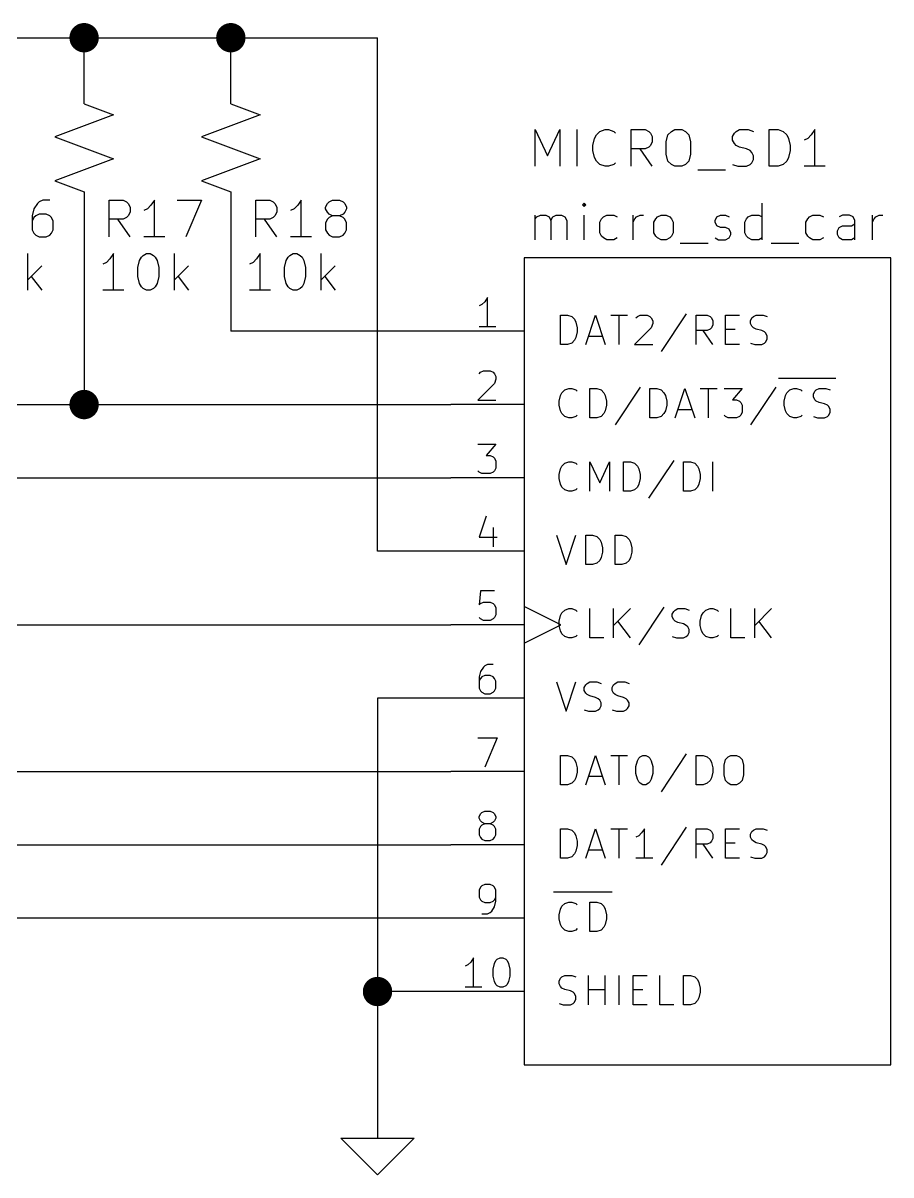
# Model space of a CAD drawing. Extents: x 0.4 to 16.1, y -11.3 to -0.4.
# Drawn here: x 9.667 to 10.85, y -5.8 to -4.23 of the extents above; entities that cross this region are included whole.
import ezdxf

# ---------------------------------------------------------------- set-up
doc = ezdxf.new("R2010")
doc.units = 0
doc.header["$MEASUREMENT"] = 0
for name, color, linetype in [('CYAN2', 4, 'CONTINUOUS'), ('GREEN2', 3, 'CONTINUOUS'), ('LYELLOW', 51, 'CONTINUOUS'), ('RED2', 1, 'CONTINUOUS')]:
    doc.layers.add(name, color=color, linetype=linetype)

msp = doc.modelspace()

# ---------------------------------------------------------------- linework, layer by layer
at = {"layer": 'CYAN2', "linetype": 'CONTINUOUS'}
for p, q in [((10.365, -4.4253), (10.365, -4.3753)), ((10.365, -4.3753), (10.3817, -4.41102)), ((10.3817, -4.41102), (10.3984, -4.3753)), ((10.3984, -4.3753), (10.3984, -4.4253)), ((10.4222, -4.4253), (10.4222, -4.3753)), ((10.4484, -4.38244), (10.4531, -4.37769)), ((10.4531, -4.37769), (10.4603, -4.3753)), ((10.4603, -4.3753), (10.465, -4.3753)), ((10.465, -4.3753), (10.4722, -4.37769)), ((10.4722, -4.37769), (10.4746, -4.38006)), ((10.496, -4.4253), (10.496, -4.3753)), ((10.496, -4.3753), (10.515, -4.3753)), ((10.515, -4.3753), (10.5198, -4.37769)), ((10.5198, -4.37769), (10.5222, -4.38006)), ((10.5222, -4.38006), (10.5246, -4.38483)), ((10.546, -4.38244), (10.5507, -4.37769)), ((10.5507, -4.37769), (10.5555, -4.3753)), ((10.5555, -4.3753), (10.565, -4.3753)), ((10.565, -4.3753), (10.5698, -4.37769)), ((10.5698, -4.37769), (10.5746, -4.38244)), ((10.6341, -4.38483), (10.6365, -4.38006)), ((10.6365, -4.38006), (10.6388, -4.37769)), ((10.6388, -4.37769), (10.6436, -4.3753)), ((10.6436, -4.3753), (10.6555, -4.3753)), ((10.6555, -4.3753), (10.6626, -4.37769)), ((10.6841, -4.4253), (10.6841, -4.3753)), ((10.6841, -4.3753), (10.696, -4.3753)), ((10.696, -4.3753), (10.7031, -4.37769)), ((10.7031, -4.37769), (10.7079, -4.38244)), ((10.746, -4.3753), (10.7412, -4.38244)), ((10.746, -4.4253), (10.746, -4.3753)), ((10.4436, -4.39673), (10.446, -4.38721)), ((10.446, -4.38721), (10.4484, -4.38244)), ((10.5246, -4.39197), (10.5222, -4.39673)), ((10.5246, -4.38483), (10.5246, -4.39197)), ((10.5436, -4.39197), (10.546, -4.38244)), ((10.5436, -4.40863), (10.5436, -4.39197)), ((10.5746, -4.38244), (10.5769, -4.39197)), ((10.5769, -4.39197), (10.5769, -4.40863)), ((10.6341, -4.38959), (10.6341, -4.38483)), ((10.6365, -4.39435), (10.6341, -4.38959)), ((10.6388, -4.39673), (10.6365, -4.39435)), ((10.7079, -4.38244), (10.7103, -4.38721)), ((10.7103, -4.38721), (10.7126, -4.39673)), ((10.7365, -4.38721), (10.7317, -4.38959)), ((10.7412, -4.38244), (10.7365, -4.38721)), ((10.4436, -4.40387), (10.4436, -4.39673)), ((10.446, -4.4134), (10.4436, -4.40387)), ((10.515, -4.40149), (10.496, -4.40149)), ((10.5246, -4.4253), (10.5079, -4.40149)), ((10.5198, -4.39911), (10.515, -4.40149)), ((10.5222, -4.39673), (10.5198, -4.39911)), ((10.546, -4.41816), (10.5436, -4.40863)), ((10.5769, -4.40863), (10.5746, -4.41816)), ((10.6436, -4.39911), (10.6388, -4.39673)), ((10.6531, -4.40149), (10.6436, -4.39911)), ((10.6579, -4.40387), (10.6531, -4.40149)), ((10.6603, -4.40626), (10.6579, -4.40387)), ((10.6626, -4.41102), (10.6603, -4.40626)), ((10.6626, -4.41578), (10.6626, -4.41102)), ((10.7126, -4.40387), (10.7103, -4.4134)), ((10.7126, -4.39673), (10.7126, -4.40387)), ((10.4484, -4.41816), (10.446, -4.4134)), ((10.4531, -4.42292), (10.4484, -4.41816)), ((10.4603, -4.4253), (10.4531, -4.42292)), ((10.465, -4.4253), (10.4603, -4.4253)), ((10.4722, -4.42292), (10.465, -4.4253)), ((10.4746, -4.42054), (10.4722, -4.42292)), ((10.5507, -4.42292), (10.546, -4.41816)), ((10.5555, -4.4253), (10.5507, -4.42292)), ((10.565, -4.4253), (10.5555, -4.4253)), ((10.5698, -4.42292), (10.565, -4.4253)), ((10.5746, -4.41816), (10.5698, -4.42292)), ((10.6341, -4.42292), (10.6412, -4.4253)), ((10.6412, -4.4253), (10.6531, -4.4253)), ((10.6531, -4.4253), (10.6579, -4.42292)), ((10.6579, -4.42292), (10.6603, -4.42054)), ((10.6603, -4.42054), (10.6626, -4.41578)), ((10.696, -4.4253), (10.6841, -4.4253)), ((10.7031, -4.42292), (10.696, -4.4253)), ((10.7079, -4.41816), (10.7031, -4.42292)), ((10.7103, -4.4134), (10.7079, -4.41816)), ((10.7603, -4.4253), (10.7317, -4.4253)), ((10.5865, -4.43006), (10.6246, -4.43006)), ((9.68879, -4.47369), (9.68641, -4.47606)), ((9.69355, -4.4713), (9.68879, -4.47369)), ((9.70307, -4.4713), (9.69355, -4.4713)), ((9.78403, -4.5213), (9.78403, -4.4713)), ((9.78403, -4.4713), (9.80307, -4.4713)), ((9.80307, -4.4713), (9.80784, -4.47369)), ((9.80784, -4.47369), (9.81022, -4.47606)), ((9.84593, -4.4713), (9.84117, -4.47844)), ((9.84593, -4.5213), (9.84593, -4.4713)), ((9.87689, -4.4713), (9.91022, -4.4713)), ((9.91022, -4.4713), (9.88879, -4.5213)), ((9.98403, -4.5213), (9.98403, -4.4713)), ((9.98403, -4.4713), (10.0031, -4.4713)), ((10.0031, -4.4713), (10.0078, -4.47369)), ((10.0078, -4.47369), (10.0102, -4.47606)), ((10.0459, -4.4713), (10.0412, -4.47844)), ((10.0459, -4.5213), (10.0459, -4.4713)), ((10.0816, -4.47606), (10.084, -4.47369)), ((10.084, -4.47369), (10.0888, -4.4713)), ((10.0888, -4.4713), (10.0983, -4.4713)), ((10.0983, -4.4713), (10.1031, -4.47369)), ((10.1031, -4.47369), (10.1055, -4.47606)), ((9.68165, -4.48321), (9.67927, -4.49273)), ((9.68641, -4.47606), (9.68165, -4.48321)), ((9.81022, -4.47606), (9.8126, -4.48083)), ((9.8126, -4.48797), (9.81022, -4.49273)), ((9.8126, -4.48083), (9.8126, -4.48797)), ((9.83641, -4.48321), (9.83165, -4.48559)), ((9.84117, -4.47844), (9.83641, -4.48321)), ((10.0102, -4.47606), (10.0126, -4.48083)), ((10.0126, -4.48797), (10.0102, -4.49273)), ((10.0126, -4.48083), (10.0126, -4.48797)), ((10.0364, -4.48321), (10.0316, -4.48559)), ((10.0412, -4.47844), (10.0364, -4.48321)), ((10.0793, -4.48083), (10.0816, -4.47606)), ((10.0793, -4.48321), (10.0793, -4.48083)), ((10.0816, -4.48797), (10.0793, -4.48321)), ((10.084, -4.49035), (10.0816, -4.48797)), ((10.1055, -4.48797), (10.1031, -4.49035)), ((10.1055, -4.47606), (10.1078, -4.48083)), ((10.1078, -4.48321), (10.1055, -4.48797)), ((10.1078, -4.48083), (10.1078, -4.48321)), ((10.4317, -4.4753), (10.4293, -4.47769)), ((10.4293, -4.47769), (10.4317, -4.48006)), ((10.4341, -4.47769), (10.4317, -4.4753)), ((10.4317, -4.4753), (10.4317, -4.48006)), ((10.4317, -4.48006), (10.4341, -4.47769)), ((10.6746, -4.5253), (10.6746, -4.4753)), ((9.67927, -4.49273), (9.67927, -4.51178)), ((9.68165, -4.49511), (9.67927, -4.49987)), ((9.68403, -4.49273), (9.68165, -4.49511)), ((9.68879, -4.49035), (9.68403, -4.49273)), ((9.69831, -4.49035), (9.68879, -4.49035)), ((9.70307, -4.49273), (9.69831, -4.49035)), ((9.70546, -4.49511), (9.70307, -4.49273)), ((9.70784, -4.49987), (9.70546, -4.49511)), ((9.70784, -4.51178), (9.70784, -4.49987)), ((9.80307, -4.49749), (9.78403, -4.49749)), ((9.8126, -4.5213), (9.79593, -4.49749)), ((9.80784, -4.49511), (9.80307, -4.49749)), ((9.81022, -4.49273), (9.80784, -4.49511)), ((10.0031, -4.49749), (9.98403, -4.49749)), ((10.0126, -4.5213), (9.99593, -4.49749)), ((10.0078, -4.49511), (10.0031, -4.49749)), ((10.0102, -4.49273), (10.0078, -4.49511)), ((10.0816, -4.49749), (10.0793, -4.50226)), ((10.0793, -4.50226), (10.0793, -4.51178)), ((10.084, -4.49511), (10.0816, -4.49749)), ((10.0888, -4.49273), (10.084, -4.49035)), ((10.0888, -4.49273), (10.084, -4.49511)), ((10.0983, -4.49273), (10.0888, -4.49273)), ((10.1031, -4.49035), (10.0983, -4.49273)), ((10.1031, -4.49511), (10.0983, -4.49273)), ((10.1055, -4.49749), (10.1031, -4.49511)), ((10.1078, -4.50226), (10.1055, -4.49749)), ((10.1078, -4.51178), (10.1078, -4.50226)), ((10.365, -4.5253), (10.365, -4.49197)), ((10.365, -4.49673), (10.3674, -4.49435)), ((10.3674, -4.49435), (10.3722, -4.49197)), ((10.3722, -4.49197), (10.3793, -4.49197)), ((10.3793, -4.49197), (10.3841, -4.49435)), ((10.3841, -4.49435), (10.3865, -4.49911)), ((10.3865, -4.49911), (10.3888, -4.49435)), ((10.3865, -4.49911), (10.3865, -4.5253)), ((10.3888, -4.49435), (10.3936, -4.49197)), ((10.3936, -4.49197), (10.4007, -4.49197)), ((10.4007, -4.49197), (10.4055, -4.49435)), ((10.4055, -4.49435), (10.4079, -4.49911)), ((10.4079, -4.49911), (10.4079, -4.5253)), ((10.4317, -4.5253), (10.4317, -4.49197)), ((10.4531, -4.50149), (10.4555, -4.49673)), ((10.4531, -4.51578), (10.4531, -4.50149)), ((10.4555, -4.49673), (10.4579, -4.49435)), ((10.4579, -4.49435), (10.4626, -4.49197)), ((10.4626, -4.49197), (10.4722, -4.49197)), ((10.4722, -4.49197), (10.4769, -4.49435)), ((10.4984, -4.5253), (10.4984, -4.49197)), ((10.4984, -4.50149), (10.5007, -4.49673)), ((10.5007, -4.49673), (10.5031, -4.49435)), ((10.5031, -4.49435), (10.5079, -4.49197)), ((10.5079, -4.49197), (10.5126, -4.49197)), ((10.5269, -4.50149), (10.5293, -4.49673)), ((10.5269, -4.51578), (10.5269, -4.50149)), ((10.5293, -4.49673), (10.5317, -4.49435)), ((10.5317, -4.49435), (10.5365, -4.49197)), ((10.5365, -4.49197), (10.5436, -4.49197)), ((10.5436, -4.49197), (10.5484, -4.49435)), ((10.5484, -4.49435), (10.5507, -4.49673)), ((10.5507, -4.49673), (10.5531, -4.50149)), ((10.5531, -4.50149), (10.5531, -4.51578)), ((10.6103, -4.49911), (10.6126, -4.49435)), ((10.6103, -4.50149), (10.6103, -4.49911)), ((10.6126, -4.50626), (10.6103, -4.50149)), ((10.6126, -4.49435), (10.6174, -4.49197)), ((10.6174, -4.49197), (10.6246, -4.49197)), ((10.6246, -4.49197), (10.6293, -4.49435)), ((10.6507, -4.50149), (10.6531, -4.49673)), ((10.6507, -4.51578), (10.6507, -4.50149)), ((10.6531, -4.49673), (10.6555, -4.49435)), ((10.6555, -4.49435), (10.6603, -4.49197)), ((10.6603, -4.49197), (10.6698, -4.49197)), ((10.6698, -4.49197), (10.6746, -4.49435)), ((10.7341, -4.50149), (10.7365, -4.49673)), ((10.7341, -4.51578), (10.7341, -4.50149)), ((10.7365, -4.49673), (10.7388, -4.49435)), ((10.7388, -4.49435), (10.7436, -4.49197)), ((10.7436, -4.49197), (10.7531, -4.49197)), ((10.7531, -4.49197), (10.7579, -4.49435)), ((10.7841, -4.49197), (10.7793, -4.49435)), ((10.7936, -4.49197), (10.7841, -4.49197)), ((10.7984, -4.49435), (10.7936, -4.49197)), ((10.796, -4.50626), (10.8007, -4.50387)), ((10.8007, -4.49911), (10.7984, -4.49435)), ((10.8007, -4.5253), (10.8007, -4.49911)), ((10.8246, -4.5253), (10.8246, -4.49197)), ((10.8246, -4.50149), (10.8269, -4.49673)), ((10.8269, -4.49673), (10.8293, -4.49435)), ((10.8293, -4.49435), (10.8341, -4.49197)), ((10.8341, -4.49197), (10.8388, -4.49197)), ((9.67927, -4.51178), (9.68165, -4.51654)), ((9.68165, -4.51654), (9.68403, -4.51892)), ((9.68403, -4.51892), (9.68879, -4.5213)), ((9.68879, -4.5213), (9.69831, -4.5213)), ((9.69831, -4.5213), (9.70307, -4.51892)), ((9.70307, -4.51892), (9.70546, -4.51654)), ((9.70546, -4.51654), (9.70784, -4.51178)), ((9.86022, -4.5213), (9.83165, -4.5213)), ((10.0602, -4.5213), (10.0316, -4.5213)), ((10.0793, -4.51178), (10.0816, -4.51654)), ((10.0816, -4.51654), (10.084, -4.51892)), ((10.084, -4.51892), (10.0888, -4.5213)), ((10.0888, -4.5213), (10.0983, -4.5213)), ((10.0983, -4.5213), (10.1031, -4.51892)), ((10.1031, -4.51892), (10.1055, -4.51654)), ((10.1055, -4.51654), (10.1078, -4.51178)), ((10.4555, -4.52054), (10.4531, -4.51578)), ((10.4579, -4.52292), (10.4555, -4.52054)), ((10.5293, -4.52054), (10.5269, -4.51578)), ((10.5317, -4.52292), (10.5293, -4.52054)), ((10.5507, -4.52054), (10.5484, -4.52292)), ((10.5531, -4.51578), (10.5507, -4.52054)), ((10.6174, -4.50863), (10.6126, -4.50626)), ((10.6246, -4.50863), (10.6174, -4.50863)), ((10.6293, -4.51102), (10.6246, -4.50863)), ((10.6317, -4.51578), (10.6293, -4.51102)), ((10.6293, -4.52292), (10.6317, -4.51816)), ((10.6317, -4.51816), (10.6317, -4.51578)), ((10.6531, -4.52054), (10.6507, -4.51578)), ((10.6555, -4.52292), (10.6531, -4.52054)), ((10.7365, -4.52054), (10.7341, -4.51578)), ((10.7388, -4.52292), (10.7365, -4.52054)), ((10.7769, -4.5134), (10.7793, -4.50863)), ((10.7769, -4.51816), (10.7769, -4.5134)), ((10.7793, -4.52292), (10.7769, -4.51816)), ((10.7793, -4.50863), (10.7841, -4.50626)), ((10.7841, -4.50626), (10.796, -4.50626)), ((10.4626, -4.5253), (10.4579, -4.52292)), ((10.4722, -4.5253), (10.4626, -4.5253)), ((10.4769, -4.52292), (10.4722, -4.5253)), ((10.5365, -4.5253), (10.5317, -4.52292)), ((10.5436, -4.5253), (10.5365, -4.5253)), ((10.5484, -4.52292), (10.5436, -4.5253)), ((10.5626, -4.53006), (10.6007, -4.53006)), ((10.6103, -4.52292), (10.615, -4.5253)), ((10.615, -4.5253), (10.6246, -4.5253)), ((10.6246, -4.5253), (10.6293, -4.52292)), ((10.6603, -4.5253), (10.6555, -4.52292)), ((10.6698, -4.5253), (10.6603, -4.5253)), ((10.6746, -4.52292), (10.6698, -4.5253)), ((10.6865, -4.53006), (10.7246, -4.53006)), ((10.7436, -4.5253), (10.7388, -4.52292)), ((10.7531, -4.5253), (10.7436, -4.5253)), ((10.7579, -4.52292), (10.7531, -4.5253)), ((10.7841, -4.5253), (10.7793, -4.52292)), ((10.796, -4.5253), (10.7841, -4.5253)), ((10.8007, -4.52292), (10.796, -4.5253)), ((9.67326, -4.5943), (9.67326, -4.5443)), ((9.78517, -4.55144), (9.78041, -4.55621)), ((9.78993, -4.5443), (9.78517, -4.55144)), ((9.78993, -4.5943), (9.78993, -4.5443)), ((9.82565, -4.55383), (9.82803, -4.54906)), ((9.82803, -4.54906), (9.83041, -4.54669)), ((9.83041, -4.54669), (9.83517, -4.5443)), ((9.83517, -4.5443), (9.83993, -4.5443)), ((9.83993, -4.5443), (9.84469, -4.54669)), ((9.84469, -4.54669), (9.84707, -4.54906)), ((9.84707, -4.54906), (9.84945, -4.55383)), ((9.87326, -4.5943), (9.87326, -4.5443)), ((9.98517, -4.55144), (9.98041, -4.55621)), ((9.98993, -4.5443), (9.98517, -4.55144)), ((9.98993, -4.5943), (9.98993, -4.5443)), ((10.0256, -4.55383), (10.028, -4.54906)), ((10.028, -4.54906), (10.0304, -4.54669)), ((10.0304, -4.54669), (10.0352, -4.5443)), ((10.0352, -4.5443), (10.0399, -4.5443)), ((10.0399, -4.5443), (10.0447, -4.54669)), ((10.0447, -4.54669), (10.0471, -4.54906)), ((10.0471, -4.54906), (10.0495, -4.55383)), ((10.0733, -4.5943), (10.0733, -4.5443)), ((9.69231, -4.56097), (9.67326, -4.58002)), ((9.78041, -4.55621), (9.77565, -4.55859)), ((9.82326, -4.56335), (9.82565, -4.55383)), ((9.82326, -4.57526), (9.82326, -4.56335)), ((9.84945, -4.55383), (9.85183, -4.56335)), ((9.85183, -4.56335), (9.85183, -4.57526)), ((9.89231, -4.56097), (9.87326, -4.58002)), ((9.98041, -4.55621), (9.97565, -4.55859)), ((10.0233, -4.56335), (10.0256, -4.55383)), ((10.0233, -4.57526), (10.0233, -4.56335)), ((10.0495, -4.55383), (10.0518, -4.56335)), ((10.0518, -4.56335), (10.0518, -4.57526)), ((10.0923, -4.56097), (10.0733, -4.58002)), ((9.67803, -4.57526), (9.69231, -4.5943)), ((9.82565, -4.58478), (9.82326, -4.57526)), ((9.85183, -4.57526), (9.84945, -4.58478)), ((9.87803, -4.57526), (9.89231, -4.5943)), ((10.0256, -4.58478), (10.0233, -4.57526)), ((10.0518, -4.57526), (10.0495, -4.58478)), ((10.078, -4.57526), (10.0923, -4.5943)), ((9.80422, -4.5943), (9.77565, -4.5943)), ((9.82803, -4.58954), (9.82565, -4.58478)), ((9.83041, -4.59192), (9.82803, -4.58954)), ((9.83517, -4.5943), (9.83041, -4.59192)), ((9.83993, -4.5943), (9.83517, -4.5943)), ((9.84469, -4.59192), (9.83993, -4.5943)), ((9.84707, -4.58954), (9.84469, -4.59192)), ((9.84945, -4.58478), (9.84707, -4.58954)), ((10.0042, -4.5943), (9.97565, -4.5943)), ((10.028, -4.58954), (10.0256, -4.58478)), ((10.0304, -4.59192), (10.028, -4.58954)), ((10.0352, -4.5943), (10.0304, -4.59192)), ((10.0399, -4.5943), (10.0352, -4.5943)), ((10.0447, -4.59192), (10.0399, -4.5943)), ((10.0471, -4.58954), (10.0447, -4.59192)), ((10.0495, -4.58478), (10.0471, -4.58954)), ((10.3995, -4.66809), (10.3995, -4.62809)), ((10.3995, -4.62809), (10.409, -4.62809)), ((10.409, -4.62809), (10.4148, -4.63)), ((10.4148, -4.63), (10.4186, -4.63381)), ((10.4338, -4.66809), (10.4471, -4.62809)), ((10.4471, -4.62809), (10.4605, -4.66809)), ((10.4681, -4.62809), (10.491, -4.62809)), ((10.4795, -4.66809), (10.4795, -4.62809)), ((10.5024, -4.6319), (10.5043, -4.63)), ((10.5043, -4.63), (10.5081, -4.62809)), ((10.5081, -4.62809), (10.5176, -4.62809)), ((10.5176, -4.62809), (10.5214, -4.63)), ((10.5214, -4.63), (10.5233, -4.6319)), ((10.571, -4.62619), (10.5367, -4.67762)), ((10.5843, -4.66809), (10.5843, -4.62809)), ((10.5843, -4.62809), (10.5995, -4.62809)), ((10.5995, -4.62809), (10.6033, -4.63)), ((10.6033, -4.63), (10.6052, -4.6319)), ((10.6243, -4.66809), (10.6243, -4.62809)), ((10.6243, -4.62809), (10.6433, -4.62809)), ((10.6605, -4.6319), (10.6624, -4.63)), ((10.6624, -4.63), (10.6662, -4.62809)), ((10.6662, -4.62809), (10.6757, -4.62809)), ((10.6757, -4.62809), (10.6814, -4.63)), ((10.4186, -4.63381), (10.4205, -4.63762)), ((10.4205, -4.63762), (10.4224, -4.64524)), ((10.4224, -4.64524), (10.4224, -4.65095)), ((10.5233, -4.64524), (10.5005, -4.66809)), ((10.5233, -4.6319), (10.5252, -4.63571)), ((10.5252, -4.63952), (10.5233, -4.64524)), ((10.5252, -4.63571), (10.5252, -4.63952)), ((10.6033, -4.64714), (10.5995, -4.64905)), ((10.6052, -4.64524), (10.6033, -4.64714)), ((10.6052, -4.6319), (10.6071, -4.63571)), ((10.6071, -4.64143), (10.6052, -4.64524)), ((10.6071, -4.63571), (10.6071, -4.64143)), ((10.6243, -4.64714), (10.6376, -4.64714)), ((10.6586, -4.63571), (10.6605, -4.6319)), ((10.6586, -4.63952), (10.6586, -4.63571)), ((10.6605, -4.64333), (10.6586, -4.63952)), ((10.6624, -4.64524), (10.6605, -4.64333)), ((10.6662, -4.64714), (10.6624, -4.64524)), ((10.6738, -4.64905), (10.6662, -4.64714)), ((10.4186, -4.66238), (10.4148, -4.66619)), ((10.4205, -4.65857), (10.4186, -4.66238)), ((10.4224, -4.65095), (10.4205, -4.65857)), ((10.4376, -4.65667), (10.4567, -4.65667)), ((10.5995, -4.64905), (10.5843, -4.64905)), ((10.6071, -4.66809), (10.5938, -4.64905)), ((10.6776, -4.65095), (10.6738, -4.64905)), ((10.6795, -4.65285), (10.6776, -4.65095)), ((10.6814, -4.65667), (10.6795, -4.65285)), ((10.6795, -4.66428), (10.6814, -4.66047)), ((10.6814, -4.66047), (10.6814, -4.65667)), ((10.409, -4.66809), (10.3995, -4.66809)), ((10.4148, -4.66619), (10.409, -4.66809)), ((10.5005, -4.66809), (10.5252, -4.66809)), ((10.6433, -4.66809), (10.6243, -4.66809)), ((10.6586, -4.66619), (10.6643, -4.66809)), ((10.6643, -4.66809), (10.6738, -4.66809)), ((10.6738, -4.66809), (10.6776, -4.66619)), ((10.6776, -4.66619), (10.6795, -4.66428)), ((10.6967, -4.714), (10.7367, -4.714)), ((10.7367, -4.714), (10.7748, -4.714)), ((10.3976, -4.74524), (10.3995, -4.73762)), ((10.3995, -4.73762), (10.4014, -4.73381)), ((10.4014, -4.73381), (10.4052, -4.73)), ((10.4052, -4.73), (10.411, -4.72809)), ((10.411, -4.72809), (10.4148, -4.72809)), ((10.4148, -4.72809), (10.4205, -4.73)), ((10.4205, -4.73), (10.4224, -4.7319)), ((10.4395, -4.76809), (10.4395, -4.72809)), ((10.4395, -4.72809), (10.449, -4.72809)), ((10.449, -4.72809), (10.4548, -4.73)), ((10.4548, -4.73), (10.4586, -4.73381)), ((10.4586, -4.73381), (10.4605, -4.73762)), ((10.4605, -4.73762), (10.4624, -4.74524)), ((10.5081, -4.72619), (10.4738, -4.77762)), ((10.5214, -4.76809), (10.5214, -4.72809)), ((10.5214, -4.72809), (10.531, -4.72809)), ((10.531, -4.72809), (10.5367, -4.73)), ((10.5367, -4.73), (10.5405, -4.73381)), ((10.5405, -4.73381), (10.5424, -4.73762)), ((10.5424, -4.73762), (10.5443, -4.74524)), ((10.5557, -4.76809), (10.569, -4.72809)), ((10.569, -4.72809), (10.5824, -4.76809)), ((10.59, -4.72809), (10.6129, -4.72809)), ((10.6014, -4.76809), (10.6014, -4.72809)), ((10.6224, -4.72809), (10.6471, -4.72809)), ((10.6471, -4.72809), (10.6338, -4.74333)), ((10.6929, -4.72619), (10.6586, -4.77762)), ((10.7043, -4.74524), (10.7062, -4.73762)), ((10.7062, -4.73762), (10.7081, -4.73381)), ((10.7081, -4.73381), (10.7119, -4.73)), ((10.7119, -4.73), (10.7176, -4.72809)), ((10.7176, -4.72809), (10.7214, -4.72809)), ((10.7214, -4.72809), (10.7271, -4.73)), ((10.7271, -4.73), (10.729, -4.7319)), ((10.7443, -4.73571), (10.7462, -4.7319)), ((10.7443, -4.73952), (10.7443, -4.73571)), ((10.7462, -4.74333), (10.7443, -4.73952)), ((10.7462, -4.7319), (10.7481, -4.73)), ((10.7481, -4.73), (10.7519, -4.72809)), ((10.7519, -4.72809), (10.7614, -4.72809)), ((10.7614, -4.72809), (10.7671, -4.73)), ((10.3976, -4.75095), (10.3976, -4.74524)), ((10.3995, -4.75857), (10.3976, -4.75095)), ((10.4624, -4.75095), (10.4605, -4.75857)), ((10.4624, -4.74524), (10.4624, -4.75095)), ((10.5443, -4.75095), (10.5424, -4.75857)), ((10.5443, -4.74524), (10.5443, -4.75095)), ((10.5595, -4.75667), (10.5786, -4.75667)), ((10.6338, -4.74333), (10.6395, -4.74333)), ((10.6395, -4.74333), (10.6433, -4.74524)), ((10.6433, -4.74524), (10.6452, -4.74714)), ((10.6452, -4.74714), (10.6471, -4.75095)), ((10.6471, -4.75095), (10.6471, -4.76047)), ((10.7043, -4.75095), (10.7043, -4.74524)), ((10.7062, -4.75857), (10.7043, -4.75095)), ((10.7481, -4.74524), (10.7462, -4.74333)), ((10.7519, -4.74714), (10.7481, -4.74524)), ((10.7595, -4.74905), (10.7519, -4.74714)), ((10.7633, -4.75095), (10.7595, -4.74905)), ((10.7652, -4.75285), (10.7633, -4.75095)), ((10.7671, -4.75667), (10.7652, -4.75285)), ((10.7671, -4.76047), (10.7671, -4.75667)), ((10.4014, -4.76238), (10.3995, -4.75857)), ((10.4052, -4.76619), (10.4014, -4.76238)), ((10.411, -4.76809), (10.4052, -4.76619)), ((10.4148, -4.76809), (10.411, -4.76809)), ((10.4205, -4.76619), (10.4148, -4.76809)), ((10.4224, -4.76428), (10.4205, -4.76619)), ((10.449, -4.76809), (10.4395, -4.76809)), ((10.4548, -4.76619), (10.449, -4.76809)), ((10.4586, -4.76238), (10.4548, -4.76619)), ((10.4605, -4.75857), (10.4586, -4.76238)), ((10.531, -4.76809), (10.5214, -4.76809)), ((10.5367, -4.76619), (10.531, -4.76809)), ((10.5405, -4.76238), (10.5367, -4.76619)), ((10.5424, -4.75857), (10.5405, -4.76238)), ((10.6243, -4.76619), (10.6224, -4.76428)), ((10.6281, -4.76809), (10.6243, -4.76619)), ((10.6395, -4.76809), (10.6281, -4.76809)), ((10.6433, -4.76619), (10.6395, -4.76809)), ((10.6452, -4.76428), (10.6433, -4.76619)), ((10.6471, -4.76047), (10.6452, -4.76428)), ((10.7081, -4.76238), (10.7062, -4.75857)), ((10.7119, -4.76619), (10.7081, -4.76238)), ((10.7176, -4.76809), (10.7119, -4.76619)), ((10.7214, -4.76809), (10.7176, -4.76809)), ((10.7271, -4.76619), (10.7214, -4.76809)), ((10.729, -4.76428), (10.7271, -4.76619)), ((10.7443, -4.76619), (10.75, -4.76809)), ((10.75, -4.76809), (10.7595, -4.76809)), ((10.7595, -4.76809), (10.7633, -4.76619)), ((10.7633, -4.76619), (10.7652, -4.76428)), ((10.7652, -4.76428), (10.7671, -4.76047)), ((10.3995, -4.83762), (10.4014, -4.83381)), ((10.4014, -4.83381), (10.4052, -4.83)), ((10.4052, -4.83), (10.411, -4.82809)), ((10.411, -4.82809), (10.4148, -4.82809)), ((10.4148, -4.82809), (10.4205, -4.83)), ((10.4205, -4.83), (10.4224, -4.8319)), ((10.4395, -4.86809), (10.4395, -4.82809)), ((10.4395, -4.82809), (10.4529, -4.85667)), ((10.4529, -4.85667), (10.4662, -4.82809)), ((10.4662, -4.82809), (10.4662, -4.86809)), ((10.4852, -4.86809), (10.4852, -4.82809)), ((10.4852, -4.82809), (10.4948, -4.82809)), ((10.4948, -4.82809), (10.5005, -4.83)), ((10.5005, -4.83), (10.5043, -4.83381)), ((10.5043, -4.83381), (10.5062, -4.83762)), ((10.5538, -4.82619), (10.5195, -4.87762)), ((10.5671, -4.86809), (10.5671, -4.82809)), ((10.5671, -4.82809), (10.5767, -4.82809)), ((10.5767, -4.82809), (10.5824, -4.83)), ((10.5824, -4.83), (10.5862, -4.83381)), ((10.5862, -4.83381), (10.5881, -4.83762)), ((10.6071, -4.86809), (10.6071, -4.82809)), ((10.3976, -4.84524), (10.3995, -4.83762)), ((10.3976, -4.85095), (10.3976, -4.84524)), ((10.3995, -4.85857), (10.3976, -4.85095)), ((10.5062, -4.83762), (10.5081, -4.84524)), ((10.5081, -4.85095), (10.5062, -4.85857)), ((10.5081, -4.84524), (10.5081, -4.85095)), ((10.5881, -4.83762), (10.59, -4.84524)), ((10.59, -4.85095), (10.5881, -4.85857)), ((10.59, -4.84524), (10.59, -4.85095)), ((10.4014, -4.86238), (10.3995, -4.85857)), ((10.4052, -4.86619), (10.4014, -4.86238)), ((10.411, -4.86809), (10.4052, -4.86619)), ((10.4205, -4.86619), (10.4148, -4.86809)), ((10.4224, -4.86428), (10.4205, -4.86619)), ((10.5005, -4.86619), (10.4948, -4.86809)), ((10.5043, -4.86238), (10.5005, -4.86619)), ((10.5062, -4.85857), (10.5043, -4.86238)), ((10.5824, -4.86619), (10.5767, -4.86809)), ((10.5862, -4.86238), (10.5824, -4.86619)), ((10.5881, -4.85857), (10.5862, -4.86238)), ((10.4148, -4.86809), (10.411, -4.86809)), ((10.4948, -4.86809), (10.4852, -4.86809)), ((10.5767, -4.86809), (10.5671, -4.86809)), ((10.3938, -4.92809), (10.4071, -4.96809)), ((10.4071, -4.96809), (10.4205, -4.92809)), ((10.4338, -4.96809), (10.4338, -4.92809)), ((10.4338, -4.92809), (10.4433, -4.92809)), ((10.4433, -4.92809), (10.449, -4.93)), ((10.4738, -4.96809), (10.4738, -4.92809)), ((10.4738, -4.92809), (10.4833, -4.92809)), ((10.4833, -4.92809), (10.489, -4.93)), ((10.449, -4.93), (10.4529, -4.93381)), ((10.4529, -4.93381), (10.4548, -4.93762)), ((10.4548, -4.93762), (10.4567, -4.94524)), ((10.4567, -4.94524), (10.4567, -4.95095)), ((10.489, -4.93), (10.4929, -4.93381)), ((10.4929, -4.93381), (10.4948, -4.93762)), ((10.4948, -4.93762), (10.4967, -4.94524)), ((10.4967, -4.94524), (10.4967, -4.95095)), ((10.4548, -4.95857), (10.4529, -4.96238)), ((10.4567, -4.95095), (10.4548, -4.95857)), ((10.4948, -4.95857), (10.4929, -4.96238)), ((10.4967, -4.95095), (10.4948, -4.95857)), ((10.4433, -4.96809), (10.4338, -4.96809)), ((10.449, -4.96619), (10.4433, -4.96809)), ((10.4529, -4.96238), (10.449, -4.96619)), ((10.4833, -4.96809), (10.4738, -4.96809)), ((10.489, -4.96619), (10.4833, -4.96809)), ((10.4929, -4.96238), (10.489, -4.96619)), ((10.3976, -5.04524), (10.3995, -5.03762)), ((10.3995, -5.03762), (10.4014, -5.03381)), ((10.4014, -5.03381), (10.4052, -5.03)), ((10.4052, -5.03), (10.411, -5.02809)), ((10.411, -5.02809), (10.4148, -5.02809)), ((10.4148, -5.02809), (10.4205, -5.03)), ((10.4205, -5.03), (10.4224, -5.0319)), ((10.4395, -5.06809), (10.4395, -5.02809)), ((10.4719, -5.06809), (10.4719, -5.02809)), ((10.4948, -5.02809), (10.4719, -5.05095)), ((10.5405, -5.02619), (10.5062, -5.07762)), ((10.5519, -5.03571), (10.5538, -5.0319)), ((10.5519, -5.03952), (10.5519, -5.03571)), ((10.5538, -5.04333), (10.5519, -5.03952)), ((10.5538, -5.0319), (10.5557, -5.03)), ((10.5557, -5.03), (10.5595, -5.02809)), ((10.5595, -5.02809), (10.569, -5.02809)), ((10.569, -5.02809), (10.5748, -5.03)), ((10.59, -5.04524), (10.5919, -5.03762)), ((10.5919, -5.03762), (10.5938, -5.03381)), ((10.5938, -5.03381), (10.5976, -5.03)), ((10.5976, -5.03), (10.6033, -5.02809)), ((10.6033, -5.02809), (10.6071, -5.02809)), ((10.6071, -5.02809), (10.6129, -5.03)), ((10.6129, -5.03), (10.6148, -5.0319)), ((10.6319, -5.06809), (10.6319, -5.02809)), ((10.6643, -5.06809), (10.6643, -5.02809)), ((10.6871, -5.02809), (10.6643, -5.05095)), ((10.3976, -5.05095), (10.3976, -5.04524)), ((10.3995, -5.05857), (10.3976, -5.05095)), ((10.4948, -5.06809), (10.4776, -5.04524)), ((10.5557, -5.04524), (10.5538, -5.04333)), ((10.5595, -5.04714), (10.5557, -5.04524)), ((10.5671, -5.04905), (10.5595, -5.04714)), ((10.571, -5.05095), (10.5671, -5.04905)), ((10.5729, -5.05285), (10.571, -5.05095)), ((10.5748, -5.05667), (10.5729, -5.05285)), ((10.59, -5.05095), (10.59, -5.04524)), ((10.5919, -5.05857), (10.59, -5.05095)), ((10.6871, -5.06809), (10.67, -5.04524)), ((10.4014, -5.06238), (10.3995, -5.05857)), ((10.4052, -5.06619), (10.4014, -5.06238)), ((10.411, -5.06809), (10.4052, -5.06619)), ((10.4148, -5.06809), (10.411, -5.06809)), ((10.4205, -5.06619), (10.4148, -5.06809)), ((10.4224, -5.06428), (10.4205, -5.06619)), ((10.4586, -5.06809), (10.4395, -5.06809)), ((10.5519, -5.06619), (10.5576, -5.06809)), ((10.5576, -5.06809), (10.5671, -5.06809)), ((10.5671, -5.06809), (10.571, -5.06619)), ((10.571, -5.06619), (10.5729, -5.06428)), ((10.5729, -5.06428), (10.5748, -5.06047)), ((10.5748, -5.06047), (10.5748, -5.05667)), ((10.5938, -5.06238), (10.5919, -5.05857)), ((10.5976, -5.06619), (10.5938, -5.06238)), ((10.6033, -5.06809), (10.5976, -5.06619)), ((10.6071, -5.06809), (10.6033, -5.06809)), ((10.6129, -5.06619), (10.6071, -5.06809)), ((10.6148, -5.06428), (10.6129, -5.06619)), ((10.651, -5.06809), (10.6319, -5.06809)), ((10.3938, -5.12809), (10.4071, -5.16809)), ((10.4071, -5.16809), (10.4205, -5.12809)), ((10.4319, -5.13571), (10.4338, -5.1319)), ((10.4338, -5.1319), (10.4357, -5.13)), ((10.4357, -5.13), (10.4395, -5.12809)), ((10.4395, -5.12809), (10.449, -5.12809)), ((10.449, -5.12809), (10.4548, -5.13)), ((10.47, -5.13571), (10.4719, -5.1319)), ((10.4719, -5.1319), (10.4738, -5.13)), ((10.4738, -5.13), (10.4776, -5.12809)), ((10.4776, -5.12809), (10.4871, -5.12809)), ((10.4871, -5.12809), (10.4929, -5.13)), ((10.4319, -5.13952), (10.4319, -5.13571)), ((10.4338, -5.14333), (10.4319, -5.13952)), ((10.4357, -5.14524), (10.4338, -5.14333)), ((10.4395, -5.14714), (10.4357, -5.14524)), ((10.4471, -5.14905), (10.4395, -5.14714)), ((10.451, -5.15095), (10.4471, -5.14905)), ((10.47, -5.13952), (10.47, -5.13571)), ((10.4719, -5.14333), (10.47, -5.13952)), ((10.4738, -5.14524), (10.4719, -5.14333)), ((10.4776, -5.14714), (10.4738, -5.14524)), ((10.4852, -5.14905), (10.4776, -5.14714)), ((10.489, -5.15095), (10.4852, -5.14905)), ((10.4529, -5.15285), (10.451, -5.15095)), ((10.451, -5.16619), (10.4529, -5.16428)), ((10.4548, -5.15667), (10.4529, -5.15285)), ((10.4529, -5.16428), (10.4548, -5.16047)), ((10.4548, -5.16047), (10.4548, -5.15667)), ((10.491, -5.15285), (10.489, -5.15095)), ((10.489, -5.16619), (10.491, -5.16428)), ((10.4929, -5.15667), (10.491, -5.15285)), ((10.491, -5.16428), (10.4929, -5.16047)), ((10.4929, -5.16047), (10.4929, -5.15667)), ((10.4319, -5.16619), (10.4376, -5.16809)), ((10.4376, -5.16809), (10.4471, -5.16809)), ((10.4471, -5.16809), (10.451, -5.16619)), ((10.47, -5.16619), (10.4757, -5.16809)), ((10.4757, -5.16809), (10.4852, -5.16809)), ((10.4852, -5.16809), (10.489, -5.16619)), ((10.3995, -5.26809), (10.3995, -5.22809)), ((10.3995, -5.22809), (10.409, -5.22809)), ((10.409, -5.22809), (10.4148, -5.23)), ((10.4338, -5.26809), (10.4471, -5.22809)), ((10.4471, -5.22809), (10.4605, -5.26809)), ((10.4681, -5.22809), (10.491, -5.22809)), ((10.4795, -5.26809), (10.4795, -5.22809)), ((10.5081, -5.23), (10.5119, -5.22809)), ((10.5119, -5.22809), (10.5157, -5.22809)), ((10.5157, -5.22809), (10.5195, -5.23)), ((10.571, -5.22619), (10.5367, -5.27762)), ((10.5843, -5.26809), (10.5843, -5.22809)), ((10.5843, -5.22809), (10.5938, -5.22809)), ((10.5938, -5.22809), (10.5995, -5.23)), ((10.6281, -5.23), (10.6319, -5.22809)), ((10.6319, -5.22809), (10.6395, -5.22809)), ((10.6395, -5.22809), (10.6433, -5.23)), ((10.4148, -5.23), (10.4186, -5.23381)), ((10.4186, -5.23381), (10.4205, -5.23762)), ((10.4205, -5.23762), (10.4224, -5.24524)), ((10.5024, -5.24333), (10.5043, -5.23571)), ((10.5024, -5.25285), (10.5024, -5.24333)), ((10.5043, -5.23571), (10.5062, -5.2319)), ((10.5062, -5.2319), (10.5081, -5.23)), ((10.5195, -5.23), (10.5214, -5.2319)), ((10.5214, -5.2319), (10.5233, -5.23571)), ((10.5233, -5.23571), (10.5252, -5.24333)), ((10.5252, -5.24333), (10.5252, -5.25285)), ((10.5995, -5.23), (10.6033, -5.23381)), ((10.6033, -5.23381), (10.6052, -5.23762)), ((10.6052, -5.23762), (10.6071, -5.24524)), ((10.6224, -5.24143), (10.6243, -5.23381)), ((10.6224, -5.25476), (10.6224, -5.24143)), ((10.6243, -5.23381), (10.6281, -5.23)), ((10.6433, -5.23), (10.6471, -5.23381)), ((10.6471, -5.23381), (10.649, -5.24143)), ((10.649, -5.24143), (10.649, -5.25476)), ((10.4205, -5.25857), (10.4186, -5.26238)), ((10.4224, -5.25095), (10.4205, -5.25857)), ((10.4224, -5.24524), (10.4224, -5.25095)), ((10.4376, -5.25667), (10.4567, -5.25667)), ((10.5043, -5.26047), (10.5024, -5.25285)), ((10.5252, -5.25285), (10.5233, -5.26047)), ((10.6052, -5.25857), (10.6033, -5.26238)), ((10.6071, -5.25095), (10.6052, -5.25857)), ((10.6071, -5.24524), (10.6071, -5.25095)), ((10.6243, -5.26238), (10.6224, -5.25476)), ((10.649, -5.25476), (10.6471, -5.26238)), ((10.409, -5.26809), (10.3995, -5.26809)), ((10.4148, -5.26619), (10.409, -5.26809)), ((10.4186, -5.26238), (10.4148, -5.26619)), ((10.5062, -5.26428), (10.5043, -5.26047)), ((10.5081, -5.26619), (10.5062, -5.26428)), ((10.5119, -5.26809), (10.5081, -5.26619)), ((10.5157, -5.26809), (10.5119, -5.26809)), ((10.5195, -5.26619), (10.5157, -5.26809)), ((10.5214, -5.26428), (10.5195, -5.26619)), ((10.5233, -5.26047), (10.5214, -5.26428)), ((10.5938, -5.26809), (10.5843, -5.26809)), ((10.5995, -5.26619), (10.5938, -5.26809)), ((10.6033, -5.26238), (10.5995, -5.26619)), ((10.6281, -5.26619), (10.6243, -5.26238)), ((10.6319, -5.26809), (10.6281, -5.26619)), ((10.6395, -5.26809), (10.6319, -5.26809)), ((10.6433, -5.26619), (10.6395, -5.26809)), ((10.6471, -5.26238), (10.6433, -5.26619)), ((10.3995, -5.36809), (10.3995, -5.32809)), ((10.3995, -5.32809), (10.409, -5.32809)), ((10.409, -5.32809), (10.4148, -5.33)), ((10.4148, -5.33), (10.4186, -5.33381)), ((10.4186, -5.33381), (10.4205, -5.33762)), ((10.4205, -5.33762), (10.4224, -5.34524)), ((10.4338, -5.36809), (10.4471, -5.32809)), ((10.4471, -5.32809), (10.4605, -5.36809)), ((10.4681, -5.32809), (10.491, -5.32809)), ((10.4795, -5.36809), (10.4795, -5.32809)), ((10.5062, -5.33762), (10.5024, -5.33952)), ((10.51, -5.33381), (10.5062, -5.33762)), ((10.5138, -5.32809), (10.51, -5.33381)), ((10.5138, -5.36809), (10.5138, -5.32809)), ((10.571, -5.32619), (10.5367, -5.37762)), ((10.5843, -5.36809), (10.5843, -5.32809)), ((10.5843, -5.32809), (10.5995, -5.32809)), ((10.5995, -5.32809), (10.6033, -5.33)), ((10.6033, -5.33), (10.6052, -5.3319)), ((10.6052, -5.3319), (10.6071, -5.33571)), ((10.6071, -5.33571), (10.6071, -5.34143)), ((10.6243, -5.36809), (10.6243, -5.32809)), ((10.6243, -5.32809), (10.6433, -5.32809)), ((10.6586, -5.33571), (10.6605, -5.3319)), ((10.6586, -5.33952), (10.6586, -5.33571)), ((10.6605, -5.3319), (10.6624, -5.33)), ((10.6624, -5.33), (10.6662, -5.32809)), ((10.6662, -5.32809), (10.6757, -5.32809)), ((10.6757, -5.32809), (10.6814, -5.33)), ((10.4224, -5.35095), (10.4205, -5.35857)), ((10.4224, -5.34524), (10.4224, -5.35095)), ((10.5995, -5.34905), (10.5843, -5.34905)), ((10.6071, -5.36809), (10.5938, -5.34905)), ((10.6033, -5.34714), (10.5995, -5.34905)), ((10.6052, -5.34524), (10.6033, -5.34714)), ((10.6071, -5.34143), (10.6052, -5.34524)), ((10.6243, -5.34714), (10.6376, -5.34714)), ((10.6605, -5.34333), (10.6586, -5.33952)), ((10.6624, -5.34524), (10.6605, -5.34333)), ((10.6662, -5.34714), (10.6624, -5.34524)), ((10.6738, -5.34905), (10.6662, -5.34714)), ((10.6776, -5.35095), (10.6738, -5.34905)), ((10.6795, -5.35285), (10.6776, -5.35095)), ((10.6814, -5.35667), (10.6795, -5.35285)), ((10.409, -5.36809), (10.3995, -5.36809)), ((10.4148, -5.36619), (10.409, -5.36809)), ((10.4186, -5.36238), (10.4148, -5.36619)), ((10.4205, -5.35857), (10.4186, -5.36238)), ((10.4376, -5.35667), (10.4567, -5.35667)), ((10.5252, -5.36809), (10.5024, -5.36809)), ((10.6433, -5.36809), (10.6243, -5.36809)), ((10.6586, -5.36619), (10.6643, -5.36809)), ((10.6643, -5.36809), (10.6738, -5.36809)), ((10.6738, -5.36809), (10.6776, -5.36619)), ((10.6776, -5.36619), (10.6795, -5.36428)), ((10.6795, -5.36428), (10.6814, -5.36047)), ((10.6814, -5.36047), (10.6814, -5.35667)), ((10.39, -5.414), (10.43, -5.414)), ((10.43, -5.414), (10.47, -5.414)), ((10.4014, -5.43381), (10.4052, -5.43)), ((10.4052, -5.43), (10.411, -5.42809)), ((10.411, -5.42809), (10.4148, -5.42809)), ((10.4148, -5.42809), (10.4205, -5.43)), ((10.4205, -5.43), (10.4224, -5.4319)), ((10.4395, -5.46809), (10.4395, -5.42809)), ((10.4395, -5.42809), (10.449, -5.42809)), ((10.449, -5.42809), (10.4548, -5.43)), ((10.4548, -5.43), (10.4586, -5.43381)), ((10.3976, -5.44524), (10.3995, -5.43762)), ((10.3976, -5.45095), (10.3976, -5.44524)), ((10.3995, -5.43762), (10.4014, -5.43381)), ((10.4586, -5.43381), (10.4605, -5.43762)), ((10.4605, -5.43762), (10.4624, -5.44524)), ((10.4624, -5.44524), (10.4624, -5.45095)), ((10.3995, -5.45857), (10.3976, -5.45095)), ((10.4014, -5.46238), (10.3995, -5.45857)), ((10.4052, -5.46619), (10.4014, -5.46238)), ((10.4586, -5.46238), (10.4548, -5.46619)), ((10.4605, -5.45857), (10.4586, -5.46238)), ((10.4624, -5.45095), (10.4605, -5.45857)), ((10.411, -5.46809), (10.4052, -5.46619)), ((10.4148, -5.46809), (10.411, -5.46809)), ((10.4205, -5.46619), (10.4148, -5.46809)), ((10.4224, -5.46428), (10.4205, -5.46619)), ((10.449, -5.46809), (10.4395, -5.46809)), ((10.4548, -5.46619), (10.449, -5.46809)), ((10.3976, -5.53571), (10.3995, -5.5319)), ((10.3976, -5.53952), (10.3976, -5.53571)), ((10.3995, -5.54333), (10.3976, -5.53952)), ((10.3995, -5.5319), (10.4014, -5.53)), ((10.4014, -5.53), (10.4052, -5.52809)), ((10.4052, -5.52809), (10.4148, -5.52809)), ((10.4148, -5.52809), (10.4205, -5.53)), ((10.4376, -5.56809), (10.4376, -5.52809)), ((10.4605, -5.56809), (10.4605, -5.52809)), ((10.4795, -5.56809), (10.4795, -5.52809)), ((10.4986, -5.56809), (10.4986, -5.52809)), ((10.4986, -5.52809), (10.5176, -5.52809)), ((10.5348, -5.56809), (10.5348, -5.52809)), ((10.5671, -5.56809), (10.5671, -5.52809)), ((10.5671, -5.52809), (10.5767, -5.52809)), ((10.5767, -5.52809), (10.5824, -5.53)), ((10.5824, -5.53), (10.5862, -5.53381)), ((10.5862, -5.53381), (10.5881, -5.53762)), ((10.5881, -5.53762), (10.59, -5.54524)), ((10.4014, -5.54524), (10.3995, -5.54333)), ((10.4052, -5.54714), (10.4014, -5.54524)), ((10.4129, -5.54905), (10.4052, -5.54714)), ((10.4167, -5.55095), (10.4129, -5.54905)), ((10.4186, -5.55285), (10.4167, -5.55095)), ((10.4205, -5.55667), (10.4186, -5.55285)), ((10.4205, -5.56047), (10.4205, -5.55667)), ((10.4376, -5.54714), (10.4605, -5.54714)), ((10.4986, -5.54714), (10.5119, -5.54714)), ((10.59, -5.55095), (10.5881, -5.55857)), ((10.59, -5.54524), (10.59, -5.55095)), ((10.3976, -5.56619), (10.4033, -5.56809)), ((10.4033, -5.56809), (10.4129, -5.56809)), ((10.4129, -5.56809), (10.4167, -5.56619)), ((10.4167, -5.56619), (10.4186, -5.56428)), ((10.4186, -5.56428), (10.4205, -5.56047)), ((10.5176, -5.56809), (10.4986, -5.56809)), ((10.5538, -5.56809), (10.5348, -5.56809)), ((10.5767, -5.56809), (10.5671, -5.56809)), ((10.5824, -5.56619), (10.5767, -5.56809)), ((10.5862, -5.56238), (10.5824, -5.56619)), ((10.5881, -5.55857), (10.5862, -5.56238))]:
    msp.add_line(p, q, dxfattribs=at)
at = {"layer": 'GREEN2', "linetype": 'CONTINUOUS'}
for p, q in [((9.55, -4.25), (9.75, -4.25)), ((9.75, -4.3), (9.75, -4.25)), ((9.75, -4.25), (9.95, -4.25)), ((9.95, -4.25), (10.15, -4.25)), ((9.95, -4.3), (9.95, -4.25)), ((10.15, -4.95), (10.15, -4.25)), ((9.75, -4.5), (9.75, -4.75)), ((9.95, -4.5), (9.95, -4.65)), ((10.25, -4.65), (9.95, -4.65)), ((8.8, -4.75), (9.75, -4.75)), ((9.75, -4.75), (10.25, -4.75)), ((9.55, -4.85), (10.25, -4.85)), ((10.25, -4.95), (10.15, -4.95)), ((9.35, -5.05), (10.25, -5.05)), ((10.15, -5.15), (10.15, -5.55)), ((10.25, -5.15), (10.15, -5.15)), ((9.15, -5.25), (10.25, -5.25)), ((8.95, -5.35), (10.25, -5.35)), ((10.25, -5.45), (8.8, -5.45)), ((10.15, -5.55), (10.15, -5.7)), ((10.25, -5.55), (10.15, -5.55))]:
    msp.add_line(p, q, dxfattribs=at)
at = {"layer": 'GREEN2', "const_width": 0.02}
for points in [[(9.74, -4.25, 1), (9.76, -4.25, 1)], [(9.94, -4.25, 1), (9.96, -4.25, 1)], [(9.74, -4.75, 1), (9.76, -4.75, 1)], [(10.14, -5.55, 1), (10.16, -5.55, 1)]]:
    msp.add_lwpolyline(points, format="xyb", close=True, dxfattribs=at)
at = {"layer": 'LYELLOW', "linetype": 'CONTINUOUS'}
for p, q in [((10.35, -4.55), (10.35, -5.65)), ((10.85, -4.55), (10.35, -4.55)), ((10.85, -5.65), (10.85, -4.55)), ((10.35, -5.65), (10.85, -5.65))]:
    msp.add_line(p, q, dxfattribs=at)
at = {"layer": 'RED2', "linetype": 'CONTINUOUS'}
for p, q in [((9.75, -4.34), (9.75, -4.3)), ((9.95, -4.34), (9.95, -4.3)), ((9.75, -4.34), (9.79, -4.355)), ((9.95, -4.34), (9.99, -4.355)), ((9.79, -4.355), (9.75, -4.37)), ((9.99, -4.355), (9.95, -4.37)), ((9.75, -4.37), (9.71, -4.385)), ((9.95, -4.37), (9.91, -4.385)), ((9.71, -4.385), (9.75, -4.4)), ((9.91, -4.385), (9.95, -4.4)), ((9.75, -4.4), (9.79, -4.415)), ((9.95, -4.4), (9.99, -4.415)), ((9.79, -4.415), (9.75, -4.43)), ((9.99, -4.415), (9.95, -4.43)), ((9.75, -4.43), (9.71, -4.445)), ((9.95, -4.43), (9.91, -4.445)), ((9.71, -4.445), (9.75, -4.46)), ((9.91, -4.445), (9.95, -4.46)), ((9.75, -4.46), (9.75, -4.5)), ((9.95, -4.46), (9.95, -4.5)), ((10.35, -4.55), (10.35, -5.65)), ((10.85, -4.55), (10.35, -4.55)), ((10.35, -4.55), (10.35, -5.65)), ((10.85, -4.55), (10.35, -4.55)), ((10.85, -5.65), (10.85, -4.55)), ((10.85, -5.65), (10.85, -4.55)), ((10.2924, -4.61361), (10.2886, -4.61552)), ((10.2962, -4.6098), (10.2924, -4.61361)), ((10.3, -4.60409), (10.2962, -4.6098)), ((10.3, -4.64409), (10.3, -4.60409)), ((10.3114, -4.64409), (10.2886, -4.64409)), ((10.35, -4.65), (10.25, -4.65)), ((10.2886, -4.7079), (10.2905, -4.706)), ((10.2905, -4.706), (10.2943, -4.70409)), ((10.2943, -4.70409), (10.3038, -4.70409)), ((10.3038, -4.70409), (10.3076, -4.706)), ((10.3076, -4.706), (10.3095, -4.7079)), ((10.3095, -4.7079), (10.3114, -4.71171)), ((10.3095, -4.72123), (10.2867, -4.74409)), ((10.3114, -4.71552), (10.3095, -4.72123)), ((10.3114, -4.71171), (10.3114, -4.71552)), ((10.35, -4.75), (10.25, -4.75)), ((10.2867, -4.74409), (10.3114, -4.74409)), ((10.2867, -4.80409), (10.3114, -4.80409)), ((10.3114, -4.80409), (10.2981, -4.81933)), ((10.2981, -4.81933), (10.3038, -4.81933)), ((10.3038, -4.81933), (10.3076, -4.82123)), ((10.3076, -4.82123), (10.3095, -4.82314)), ((10.3095, -4.82314), (10.3114, -4.82694)), ((10.3114, -4.82694), (10.3114, -4.83647)), ((10.35, -4.85), (10.25, -4.85)), ((10.2886, -4.84219), (10.2867, -4.84028)), ((10.2924, -4.84409), (10.2886, -4.84219)), ((10.3038, -4.84409), (10.2924, -4.84409)), ((10.3076, -4.84219), (10.3038, -4.84409)), ((10.3095, -4.84028), (10.3076, -4.84219)), ((10.3114, -4.83647), (10.3095, -4.84028)), ((10.2981, -4.90219), (10.2886, -4.93076)), ((10.3076, -4.91742), (10.3076, -4.94409)), ((10.2886, -4.93076), (10.3133, -4.93076)), ((10.35, -4.95), (10.25, -4.95)), ((10.2905, -5.00409), (10.2886, -5.02314)), ((10.3095, -5.00409), (10.2905, -5.00409)), ((10.2886, -5.02314), (10.2905, -5.02123)), ((10.2905, -5.02123), (10.2943, -5.01933)), ((10.2943, -5.01933), (10.3038, -5.01933)), ((10.3038, -5.01933), (10.3076, -5.02123)), ((10.3076, -5.02123), (10.3095, -5.02314)), ((10.3095, -5.02314), (10.3114, -5.02694)), ((10.3114, -5.03647), (10.3095, -5.04028)), ((10.3114, -5.02694), (10.3114, -5.03647)), ((10.4, -5.05), (10.35, -5.025)), ((10.35, -5.05), (10.25, -5.05)), ((10.2905, -5.04219), (10.2886, -5.04028)), ((10.2943, -5.04409), (10.2905, -5.04219)), ((10.3038, -5.04409), (10.2943, -5.04409)), ((10.3076, -5.04219), (10.3038, -5.04409)), ((10.3095, -5.04028), (10.3076, -5.04219)), ((10.35, -5.075), (10.4, -5.05)), ((10.2905, -5.11361), (10.2886, -5.12123)), ((10.2943, -5.1079), (10.2905, -5.11361)), ((10.2962, -5.106), (10.2943, -5.1079)), ((10.3, -5.10409), (10.2962, -5.106)), ((10.3076, -5.10409), (10.3, -5.10409)), ((10.2886, -5.12123), (10.2886, -5.13647)), ((10.2905, -5.12314), (10.2886, -5.12694)), ((10.2924, -5.12123), (10.2905, -5.12314)), ((10.2962, -5.11933), (10.2924, -5.12123)), ((10.3038, -5.11933), (10.2962, -5.11933)), ((10.3076, -5.12123), (10.3038, -5.11933)), ((10.3095, -5.12314), (10.3076, -5.12123)), ((10.3114, -5.12694), (10.3095, -5.12314)), ((10.3114, -5.13647), (10.3114, -5.12694)), ((10.2886, -5.13647), (10.2905, -5.14028)), ((10.2905, -5.14028), (10.2924, -5.14219)), ((10.2924, -5.14219), (10.2962, -5.14409)), ((10.2962, -5.14409), (10.3038, -5.14409)), ((10.3038, -5.14409), (10.3076, -5.14219)), ((10.3076, -5.14219), (10.3095, -5.14028)), ((10.3095, -5.14028), (10.3114, -5.13647)), ((10.35, -5.15), (10.25, -5.15)), ((10.2867, -5.20409), (10.3133, -5.20409)), ((10.3133, -5.20409), (10.2962, -5.24409)), ((10.35, -5.25), (10.25, -5.25)), ((10.2905, -5.3079), (10.2924, -5.306)), ((10.2924, -5.306), (10.2962, -5.30409)), ((10.2962, -5.30409), (10.3038, -5.30409)), ((10.3038, -5.30409), (10.3076, -5.306)), ((10.3076, -5.306), (10.3095, -5.3079)), ((10.2886, -5.31171), (10.2905, -5.3079)), ((10.2886, -5.31361), (10.2886, -5.31171)), ((10.2905, -5.31742), (10.2886, -5.31361)), ((10.2924, -5.31933), (10.2905, -5.31742)), ((10.2962, -5.32123), (10.2924, -5.31933)), ((10.2962, -5.32123), (10.2924, -5.32314)), ((10.3038, -5.32123), (10.2962, -5.32123)), ((10.3076, -5.31933), (10.3038, -5.32123)), ((10.3076, -5.32314), (10.3038, -5.32123)), ((10.3095, -5.31742), (10.3076, -5.31933)), ((10.3095, -5.3079), (10.3114, -5.31171)), ((10.3114, -5.31361), (10.3095, -5.31742)), ((10.3114, -5.31171), (10.3114, -5.31361)), ((10.2905, -5.32504), (10.2886, -5.32885)), ((10.2886, -5.32885), (10.2886, -5.33647)), ((10.2886, -5.33647), (10.2905, -5.34028)), ((10.2924, -5.32314), (10.2905, -5.32504)), ((10.3095, -5.32504), (10.3076, -5.32314)), ((10.3114, -5.32885), (10.3095, -5.32504)), ((10.3095, -5.34028), (10.3114, -5.33647)), ((10.3114, -5.33647), (10.3114, -5.32885)), ((10.35, -5.35), (10.25, -5.35)), ((10.2905, -5.34028), (10.2924, -5.34219)), ((10.2924, -5.34219), (10.2962, -5.34409)), ((10.2962, -5.34409), (10.3038, -5.34409)), ((10.3038, -5.34409), (10.3076, -5.34219)), ((10.3076, -5.34219), (10.3095, -5.34028)), ((10.2905, -5.4079), (10.2886, -5.41171)), ((10.2886, -5.41171), (10.2886, -5.42123)), ((10.2924, -5.406), (10.2905, -5.4079)), ((10.2962, -5.40409), (10.2924, -5.406)), ((10.3038, -5.40409), (10.2962, -5.40409)), ((10.3076, -5.406), (10.3038, -5.40409)), ((10.3095, -5.4079), (10.3076, -5.406)), ((10.3114, -5.41171), (10.3095, -5.4079)), ((10.3114, -5.42694), (10.3114, -5.41171)), ((10.2886, -5.42123), (10.2905, -5.42504)), ((10.2905, -5.42504), (10.2924, -5.42694)), ((10.2924, -5.42694), (10.2962, -5.42885)), ((10.2962, -5.42885), (10.3038, -5.42885)), ((10.3038, -5.42885), (10.3076, -5.42694)), ((10.3076, -5.42694), (10.3095, -5.42504)), ((10.3095, -5.42504), (10.3114, -5.42123)), ((10.3095, -5.43457), (10.3114, -5.42694)), ((10.2924, -5.44409), (10.3, -5.44409)), ((10.3, -5.44409), (10.3038, -5.44219)), ((10.3038, -5.44219), (10.3057, -5.44028)), ((10.3057, -5.44028), (10.3095, -5.43457)), ((10.35, -5.45), (10.25, -5.45)), ((10.2771, -5.5098), (10.2733, -5.51361)), ((10.2809, -5.50409), (10.2771, -5.5098)), ((10.2809, -5.54409), (10.2809, -5.50409)), ((10.3095, -5.51171), (10.3114, -5.5079)), ((10.3114, -5.5079), (10.3133, -5.506)), ((10.3133, -5.506), (10.3171, -5.50409)), ((10.3171, -5.50409), (10.3209, -5.50409)), ((10.3209, -5.50409), (10.3248, -5.506)), ((10.3248, -5.506), (10.3267, -5.5079)), ((10.3267, -5.5079), (10.3286, -5.51171)), ((10.2733, -5.51361), (10.2695, -5.51552)), ((10.3076, -5.51933), (10.3095, -5.51171)), ((10.3076, -5.52885), (10.3076, -5.51933)), ((10.3286, -5.51171), (10.3305, -5.51933)), ((10.3305, -5.51933), (10.3305, -5.52885)), ((10.3095, -5.53647), (10.3076, -5.52885)), ((10.3114, -5.54028), (10.3095, -5.53647)), ((10.3133, -5.54219), (10.3114, -5.54028)), ((10.3267, -5.54028), (10.3248, -5.54219)), ((10.3286, -5.53647), (10.3267, -5.54028)), ((10.3305, -5.52885), (10.3286, -5.53647)), ((10.35, -5.55), (10.25, -5.55)), ((10.2924, -5.54409), (10.2695, -5.54409)), ((10.3171, -5.54409), (10.3133, -5.54219)), ((10.3209, -5.54409), (10.3171, -5.54409)), ((10.3248, -5.54219), (10.3209, -5.54409)), ((10.35, -5.65), (10.85, -5.65)), ((10.35, -5.65), (10.85, -5.65)), ((10.15, -5.7), (10.15, -5.75)), ((10.15, -5.8), (10.1, -5.75)), ((10.1, -5.75), (10.15, -5.75)), ((10.15, -5.75), (10.2, -5.75)), ((10.2, -5.75), (10.15, -5.8))]:
    msp.add_line(p, q, dxfattribs=at)

doc.saveas('drawing.dxf')
